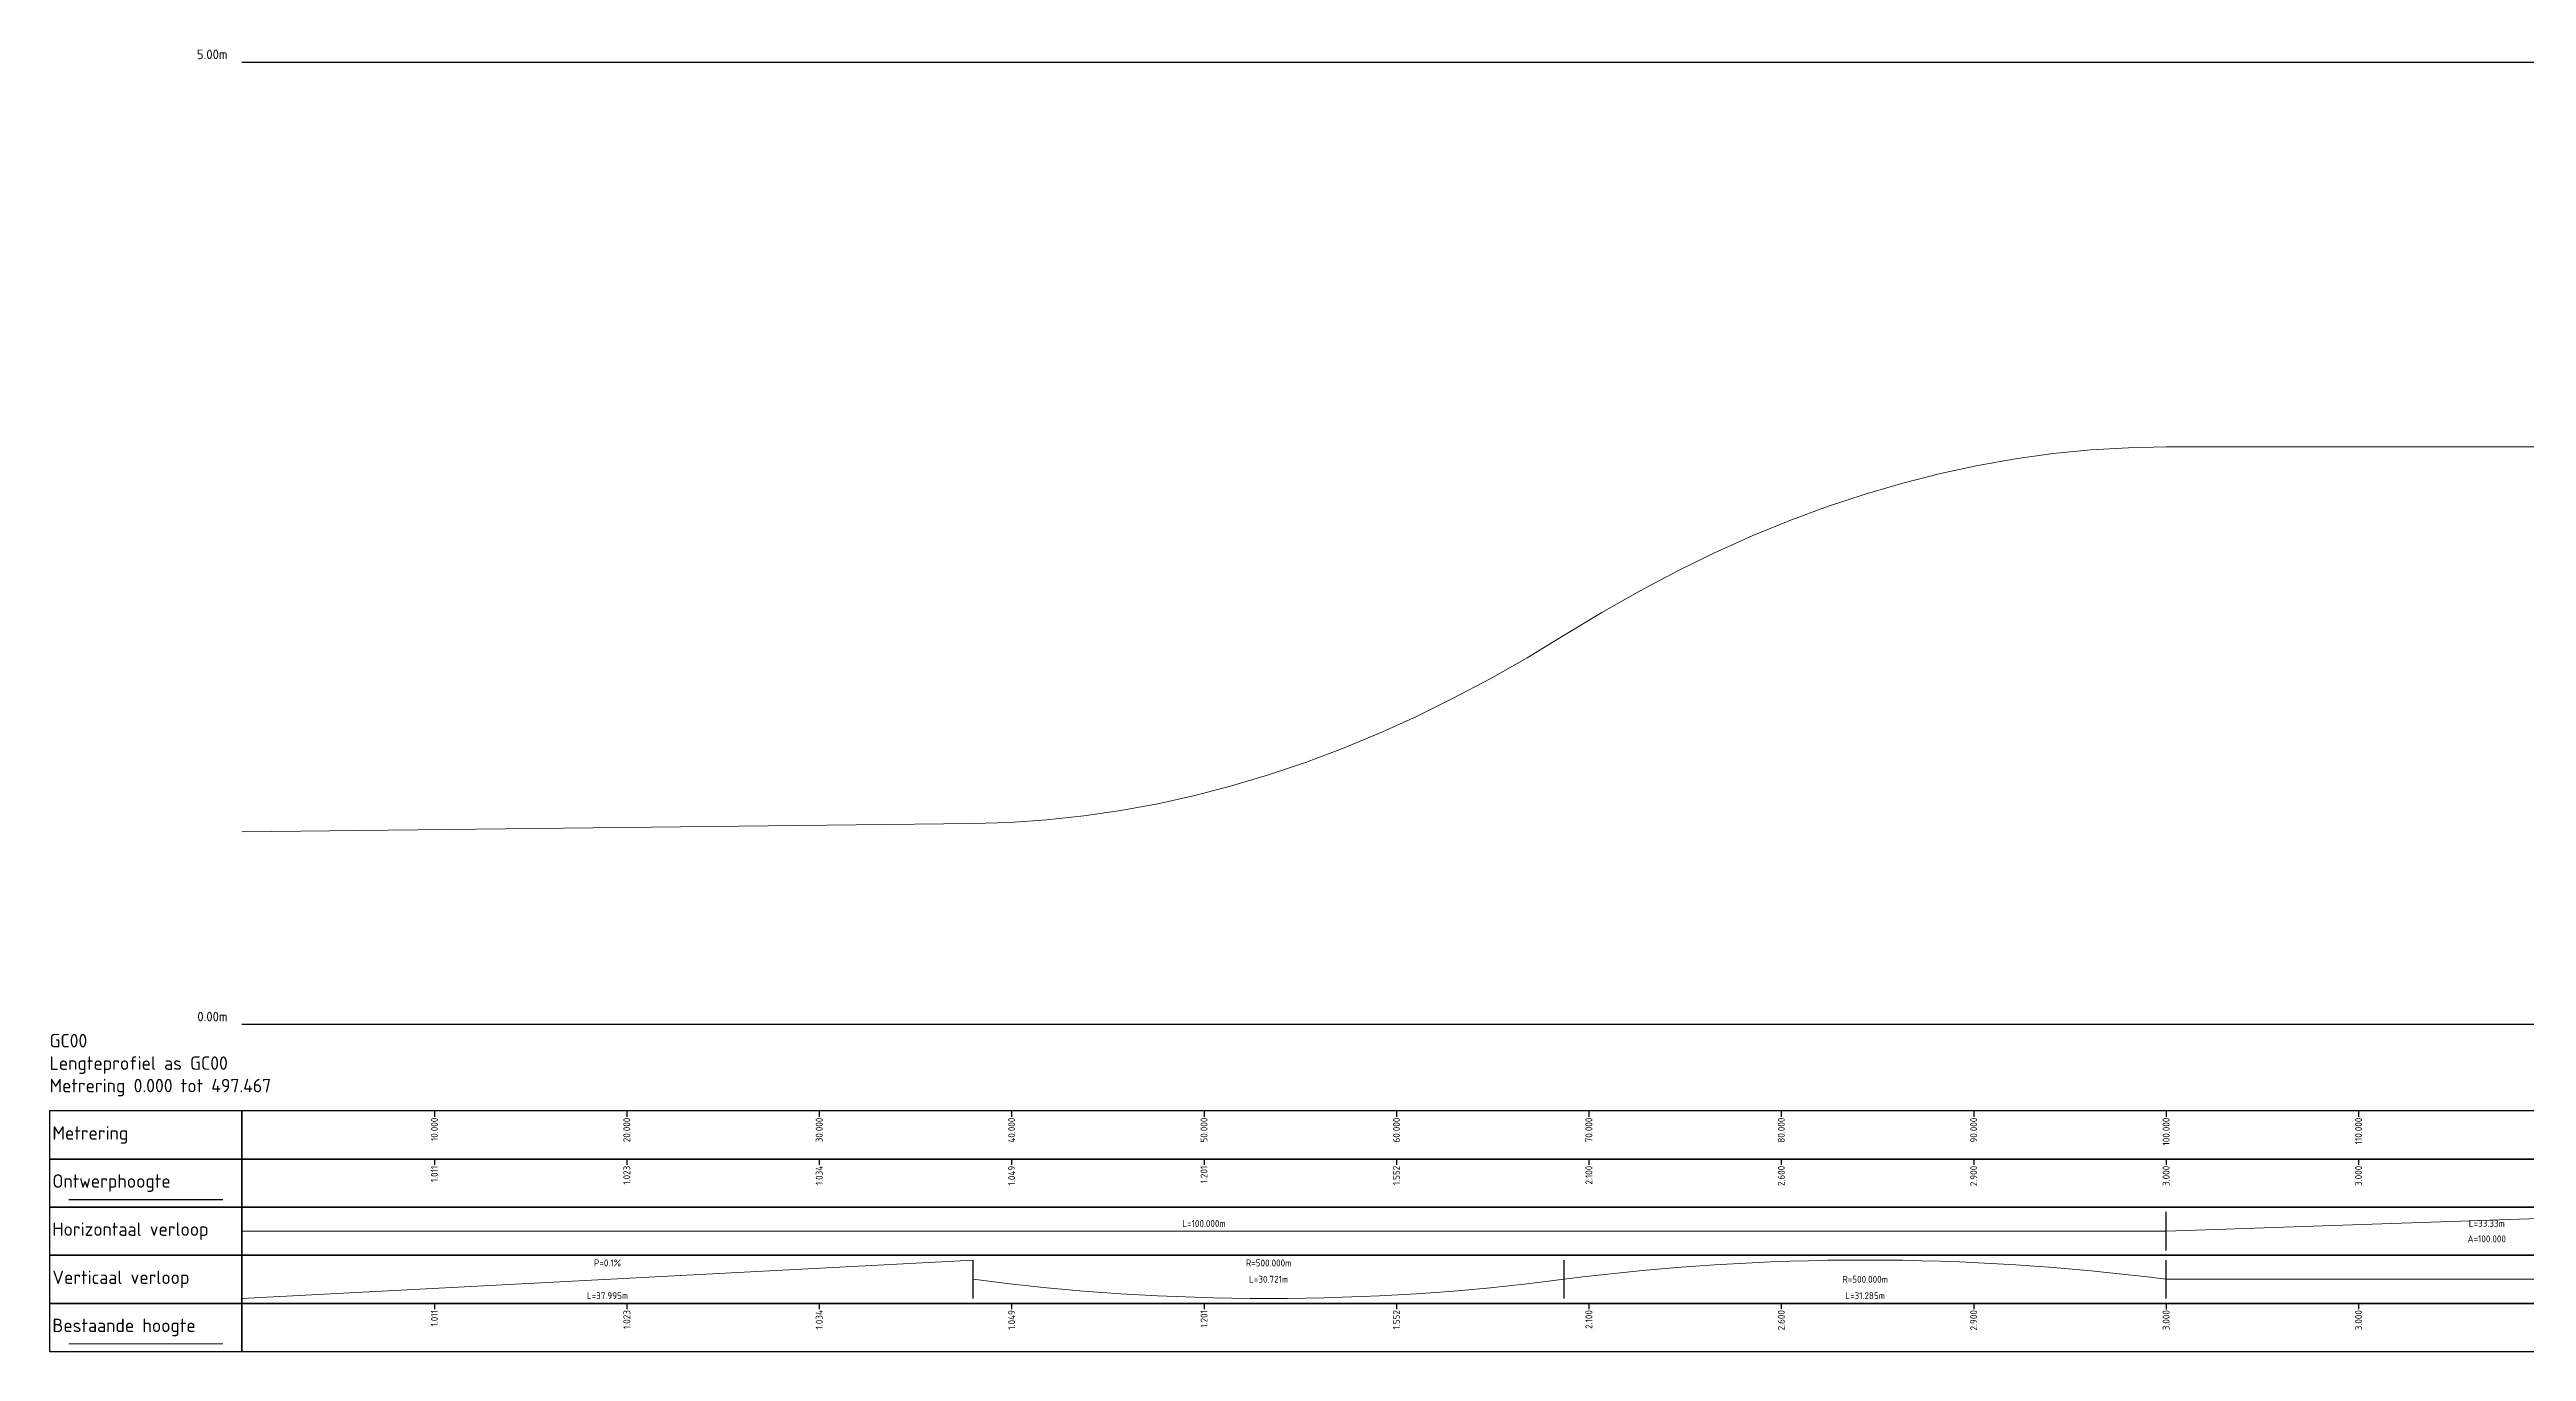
# Model space of a CAD drawing. Extents: x 85476 to 87050, y 436805 to 437377.
# Drawn here: x 86542.9 to 86671.6, y 437184.4 to 437252 of the extents above; entities that cross this region are included whole.
import ezdxf

# ---------------------------------------------------------------- set-up
doc = ezdxf.new("R2010")
doc.units = 0
doc.linetypes.add('AM-AS', pattern=[16, 10, -2, 2, -2])
for name, color, linetype, lineweight in [('B-WE-GW-MAAIVELD-GD', 93, 'Continuous', 18), ('N-WE-AM-AS-GD', 10, 'AM-AS', 25), ('X-XX-AL-DETAIL2-G', 7, 'Continuous', 25), ('X-XX-AL-PROFIELBALK-G', 7, 'Continuous', 25), ('X-XX-AL-T18', 7, 'Continuous', 18), ('X-XX-AL-T25', 7, 'Continuous', 25), ('X-XX-AL-T35', 7, 'Continuous', 35)]:
    doc.layers.add(name, color=color, linetype=linetype, lineweight=lineweight)
doc.styles.add('NLCS-ISO', font='NLCS-ISO.ttf')

msp = doc.modelspace()

# ---------------------------------------------------------------- linework, layer by layer
at = {"layer": 'B-WE-GW-MAAIVELD-GD', "color": 93, "linetype": 'Continuous', "lineweight": 18}
msp.add_line((86543.905, 437184.765), (86551.905, 437184.765), dxfattribs=at)
at = {"layer": 'B-WE-GW-MAAIVELD-GD', "color": 93, "linetype": 'Continuous', "lineweight": 18, "flags": 128}
msp.add_lwpolyline([(86552.905, 437211.365), (86590.9, 437211.794), (86592.82, 437211.852), (86594.74, 437211.985), (86596.66, 437212.191), (86598.58, 437212.47), (86600.5, 437212.824), (86602.42, 437213.251), (86604.34, 437213.752), (86606.26, 437214.327), (86608.18, 437214.975), (86610.1, 437215.697), (86612.02, 437216.493), (86613.94, 437217.362), (86615.86, 437218.306), (86617.78, 437219.323), (86619.7, 437220.414), (86621.62, 437221.578), (86623.575, 437222.763), (86625.531, 437223.872), (86627.486, 437224.904), (86629.441, 437225.86), (86631.397, 437226.739), (86633.352, 437227.542), (86635.307, 437228.269), (86637.262, 437228.918), (86639.218, 437229.492), (86641.173, 437229.989), (86643.128, 437230.409), (86645.084, 437230.754), (86647.039, 437231.021), (86648.994, 437231.212), (86650.949, 437231.327), (86652.905, 437231.365), (86902.905, 437231.365)], dxfattribs=at)
at = {"layer": 'N-WE-AM-AS-GD', "color": 1, "linetype": 'AM-AS', "lineweight": 25}
msp.add_line((86543.905, 437192.265), (86551.905, 437192.265), dxfattribs=at)
at = {"layer": 'X-XX-AL-DETAIL2-G', "color": 7, "linetype": 'Continuous', "lineweight": 25}
for p, q in [((86552.905, 437251.365), (87050.372, 437251.365)), ((86552.905, 437201.365), (87050.372, 437201.365))]:
    msp.add_line(p, q, dxfattribs=at)
at = {"layer": 'X-XX-AL-PROFIELBALK-G', "color": 7, "linetype": 'Continuous', "lineweight": 25}
for p, q in [((86562.905, 437196.865), (86562.905, 437196.565)), ((86572.905, 437196.865), (86572.905, 437196.565)), ((86582.905, 437196.865), (86582.905, 437196.565)), ((86592.905, 437196.865), (86592.905, 437196.565)), ((86602.905, 437196.865), (86602.905, 437196.565)), ((86612.905, 437196.865), (86612.905, 437196.565)), ((86622.905, 437196.865), (86622.905, 437196.565)), ((86632.905, 437196.865), (86632.905, 437196.565)), ((86642.905, 437196.865), (86642.905, 437196.565)), ((86652.905, 437196.865), (86652.905, 437196.565)), ((86662.905, 437196.865), (86662.905, 437196.565)), ((86562.905, 437194.365), (86562.905, 437194.065)), ((86572.905, 437194.365), (86572.905, 437194.065)), ((86582.905, 437194.365), (86582.905, 437194.065)), ((86592.905, 437194.365), (86592.905, 437194.065)), ((86602.905, 437194.365), (86602.905, 437194.065)), ((86612.905, 437194.365), (86612.905, 437194.065)), ((86622.905, 437194.365), (86622.905, 437194.065)), ((86632.905, 437194.365), (86632.905, 437194.065)), ((86642.905, 437194.365), (86642.905, 437194.065)), ((86652.905, 437194.365), (86652.905, 437194.065)), ((86662.905, 437194.365), (86662.905, 437194.065)), ((86552.905, 437189.615), (86552.905, 437191.615)), ((86652.905, 437189.615), (86652.905, 437191.615)), ((86552.905, 437187.115), (86552.905, 437189.115)), ((86590.9, 437187.115), (86590.9, 437189.115)), ((86621.62, 437187.115), (86621.62, 437189.115)), ((86652.905, 437187.115), (86652.905, 437189.115)), ((86562.905, 437186.865), (86562.905, 437186.565)), ((86572.905, 437186.865), (86572.905, 437186.565)), ((86582.905, 437186.865), (86582.905, 437186.565)), ((86592.905, 437186.865), (86592.905, 437186.565)), ((86602.905, 437186.865), (86602.905, 437186.565)), ((86612.905, 437186.865), (86612.905, 437186.565)), ((86622.905, 437186.865), (86622.905, 437186.565)), ((86632.905, 437186.865), (86632.905, 437186.565)), ((86642.905, 437186.865), (86642.905, 437186.565)), ((86652.905, 437186.865), (86652.905, 437186.565)), ((86662.905, 437186.865), (86662.905, 437186.565))]:
    msp.add_line(p, q, dxfattribs=at)
for points in [[(86552.905, 437194.365), (86552.905, 437196.865), (86542.905, 437196.865), (86542.905, 437194.365)], [(86552.905, 437194.365), (87050.372, 437194.365), (87050.372, 437196.865), (86552.905, 437196.865)], [(86552.905, 437191.865), (86552.905, 437194.365), (86542.905, 437194.365), (86542.905, 437191.865)], [(86552.905, 437191.865), (87050.372, 437191.865), (87050.372, 437194.365), (86552.905, 437194.365)], [(86552.905, 437189.365), (86552.905, 437191.865), (86542.905, 437191.865), (86542.905, 437189.365)], [(86552.905, 437189.365), (87050.372, 437189.365), (87050.372, 437191.865), (86552.905, 437191.865)], [(86552.905, 437186.865), (86552.905, 437189.365), (86542.905, 437189.365), (86542.905, 437186.865)], [(86552.905, 437186.865), (87050.372, 437186.865), (87050.372, 437189.365), (86552.905, 437189.365)], [(86552.905, 437184.365), (86552.905, 437186.865), (86542.905, 437186.865), (86542.905, 437184.365)], [(86552.905, 437184.365), (87050.372, 437184.365), (87050.372, 437186.865), (86552.905, 437186.865)]]:
    msp.add_3dface(points, dxfattribs=at)
at = {"layer": 'X-XX-AL-T18', "color": 7, "linetype": 'Continuous', "lineweight": 18}
for p, q in [((86652.905, 437190.615), (86686.238, 437191.74)), ((86552.905, 437190.615), (86652.905, 437190.615)), ((86552.905, 437187.115), (86590.9, 437189.115)), ((86652.905, 437188.115), (86902.905, 437188.115))]:
    msp.add_line(p, q, dxfattribs=at)
at = {"layer": 'X-XX-AL-T18', "color": 7, "linetype": 'Continuous', "lineweight": 18, "extrusion": (0, 0, -1)}
msp.add_arc((-86637.262, 437066.275), 122.841, 82.68421, 97.31579, dxfattribs=at)
at = {"layer": 'X-XX-AL-T18', "color": 7, "linetype": 'Continuous', "lineweight": 18}
msp.add_arc((86606.26, 437305.584), 118.469, 262.55025, 277.44975, dxfattribs=at)

# ---------------------------------------------------------------- texts
at = {"layer": 'B-WE-GW-MAAIVELD-GD', "color": 7, "linetype": 'Continuous', "lineweight": 18, "insert": (86543.055, 437185.615), "char_height": 0.7, "attachment_point": 4, "style": 'NLCS-ISO'}
msp.add_mtext('Bestaande hoogte', dxfattribs=at)
at = {"layer": 'N-WE-AM-AS-GD', "color": 7, "linetype": 'AM-AS', "lineweight": 25, "insert": (86543.055, 437193.115), "char_height": 0.7, "attachment_point": 4, "style": 'NLCS-ISO'}
msp.add_mtext('Ontwerphoogte', dxfattribs=at)
at = {"layer": 'X-XX-AL-T25', "color": 7, "linetype": 'Continuous', "lineweight": 25, "style": 'NLCS-ISO'}
for s, insert, char_height, attachment_point in [('5.00m', (86552.155, 437251.765), 0.5, 6), ('0.00m', (86552.155, 437201.765), 0.5, 6), ('Metrering', (86543.055, 437195.615), 0.7, 4), ('Horizontaal verloop', (86543.055, 437190.615), 0.7, 4), ('L=100.000m', (86602.905, 437191.015), 0.36, 5), ('L=33.33m', (86669.571, 437191.015), 0.36, 5), ('A=100.000', (86669.571, 437190.215), 0.36, 5), ('Verticaal verloop', (86543.055, 437188.115), 0.7, 4), ('P=0.1%', (86571.902, 437188.965), 0.36, 5), ('R=500.000m', (86606.26, 437188.965), 0.36, 5), ('L=37.995m', (86571.902, 437187.265), 0.36, 5), ('L=30.721m', (86606.26, 437188.115), 0.36, 5), ('R=500.000m', (86637.262, 437188.115), 0.36, 5), ('L=31.285m', (86637.262, 437187.265), 0.36, 5)]:
    msp.add_mtext(s, dxfattribs=dict(at, insert=insert, char_height=char_height, attachment_point=attachment_point))
at = {"layer": 'X-XX-AL-T25', "color": 7, "linetype": 'Continuous', "lineweight": 25, "char_height": 0.36, "attachment_point": 6, "rotation": 90, "style": 'NLCS-ISO'}
for s, insert in [('10.000', (86562.905, 437196.515)), ('20.000', (86572.905, 437196.515)), ('30.000', (86582.905, 437196.515)), ('40.000', (86592.905, 437196.515)), ('50.000', (86602.905, 437196.515)), ('60.000', (86612.905, 437196.515)), ('70.000', (86622.905, 437196.515)), ('80.000', (86632.905, 437196.515)), ('90.000', (86642.905, 437196.515)), ('100.000', (86652.905, 437196.515)), ('110.000', (86662.905, 437196.515)), ('1.011', (86562.905, 437194.015)), ('1.023', (86572.905, 437194.015)), ('1.034', (86582.905, 437194.015)), ('1.049', (86592.905, 437194.015)), ('1.201', (86602.905, 437194.015)), ('1.552', (86612.905, 437194.015)), ('2.100', (86622.905, 437194.015)), ('2.600', (86632.905, 437194.015)), ('2.900', (86642.905, 437194.015)), ('3.000', (86652.905, 437194.015)), ('3.000', (86662.905, 437194.015)), ('1.011', (86562.905, 437186.515)), ('1.023', (86572.905, 437186.515)), ('1.034', (86582.905, 437186.515)), ('1.049', (86592.905, 437186.515)), ('1.201', (86602.905, 437186.515)), ('1.552', (86612.905, 437186.515)), ('2.100', (86622.905, 437186.515)), ('2.600', (86632.905, 437186.515)), ('2.900', (86642.905, 437186.515)), ('3.000', (86652.905, 437186.515)), ('3.000', (86662.905, 437186.515))]:
    msp.add_mtext(s, dxfattribs=dict(at, insert=insert))
at = {"layer": 'X-XX-AL-T35', "color": 7, "linetype": 'Continuous', "lineweight": 35, "insert": (86542.905, 437200.865), "char_height": 0.7, "attachment_point": 1, "style": 'NLCS-ISO'}
msp.add_mtext('{\\C256;GC00\\PLengteprofiel as GC00\\PMetrering 0.000 tot 497.467}', dxfattribs=at)

doc.saveas('drawing.dxf')
